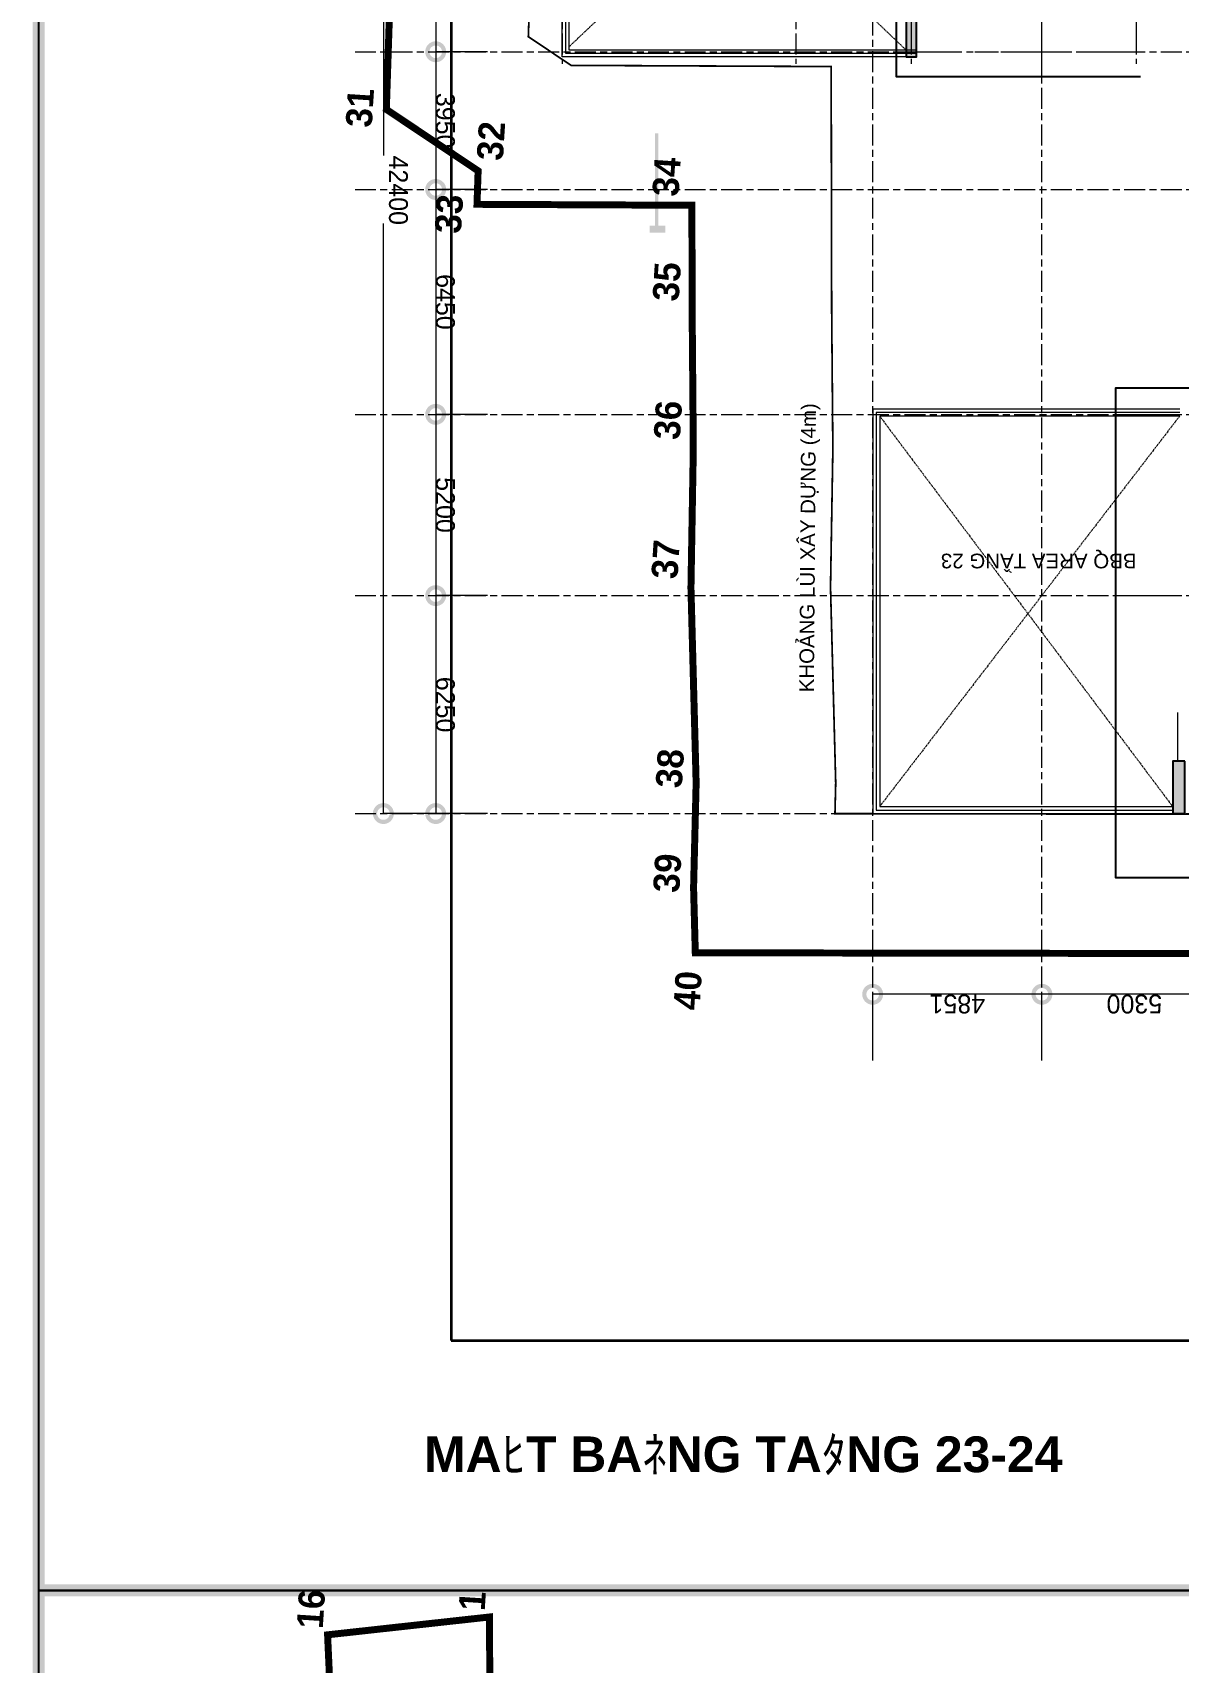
# Model space of a CAD drawing. Header units: millimetres. Extents: x -100356 to 314685, y 446 to 1273965.
# Drawn here: x 17056 to 49903, y 1070166 to 1116914 of the extents above; entities that cross this region are included whole.
import ezdxf
from ezdxf.xclip import XClip

# ---------------------------------------------------------------- set-up
doc = ezdxf.new("R2010")
doc.units = ezdxf.units.MM
doc.header["$XCLIPFRAME"] = 2
for name, pattern in [('20180221 BF$0$DASHDOT', [1, 0.5, -0.25, 0, -0.25]), ('A1 - dp$0$HIDDEN', [0.375, 0.25, -0.125]), ('CENTER', [2, 1.25, -0.25, 0.25, -0.25]), ('CENTER2', [28.574999999999996, 19.05, -3.174999999999999, 3.174999999999999, -3.174999999999999]), ('DASHED2', [0.375, 0.25, -0.125]), ('Kume - Grid Line', [10.5, 5.999999999999999, -1.25, 2, -1.25])]:
    doc.linetypes.add(name, pattern=pattern)
doc.layers.get('DEFPOINTS').update_dxf_attribs({"lineweight": 13})
for name, color, linetype in [('20180221 BF$0$10', 1, 'Continuous'), ('20180221 BF$0$sohieu_diem', 2, 'Continuous'), ('20180221 BF$0$TREE', 99, 'Continuous'), ('STR', 7, 'Continuous')]:
    doc.layers.add(name, color=color, linetype=linetype)
for name, color, linetype, lineweight in [('20180221 BF$0$setback', 1, 'Continuous', 13), ('A-_ANOT----_D', 7, 'Continuous', 5), ('A.Axis', 251, 'CENTER2', 13), ('A1 - dp$0$A.Thin', 8, 'Continuous', 13), ('A1 - dp$0$TUONG 2', 2, 'Continuous', 25), ('CHU', 7, 'Continuous', 25), ('GJ', 1, 'Continuous', 13), ('Hatch-wall', 251, 'Continuous', 5), ('LC.HA', 250, 'Continuous', 9), ('LGI', 250, 'CENTER', 9), ('TEXT', 6, 'Continuous', 20)]:
    doc.layers.add(name, color=color, linetype=linetype, lineweight=lineweight)
doc.layers.add('@area depoint', color=8, linetype='Continuous', lineweight=35, plot=False)
doc.styles.add('20180221 BF$0$VAPTIMN', font='VNI-Aptima-Bold.TTF')
doc.styles.add('Arial_4', font='Font - TrueType - Arial.ttf', dxfattribs={"width": 0.95, "height": 540})
doc.styles.add('arial_eng', font='ARIALNI.TTF')
doc.styles.add('CAN-1', font='VNI-Helve.TTF', dxfattribs={"height": 600})
doc.styles.add('VnArial', font='Font - TrueType - Arial.ttf')
doc.dimstyles.new('A3_-_A4_1', dxfattribs={"dimscale": 304.8, "dimtxt": 550.9400759767639, "dimasz": 3.149606299212598, "dimexe": 0, "dimexo": 0.0625, "dimgap": 0, "dimtad": 1, "dimdec": 0, "dimzin": 0, "dimdsep": 46, "dimtxsty": 'Arial_4', "dimblk1": 'DOTSMALL', "dimblk2": 'DOTSMALL', "dimsah": 1, "dimcen": 0.09, "dimazin": 0, "dimtfac": 1, "dimtdec": 4, "dimtix": 1, "dimtmove": 0, "dimatfit": 3, "dimfxl": 4.921259842519684, "dimfxlon": 1, "dimtvp": 1, "dimtolj": 1, "dimtzin": 0, "dimarcsym": 2})
doc.dimstyles.new('A3_-_A4_2', dxfattribs={"dimscale": 304.8, "dimtxt": 550.9400759767639, "dimasz": 3.149606299212598, "dimexe": 0, "dimexo": 0.0625, "dimgap": 0, "dimtad": 1, "dimdec": 0, "dimzin": 0, "dimdsep": 46, "dimtxsty": 'Arial_4', "dimblk1": 'DOTSMALL', "dimblk2": 'DOTSMALL', "dimsah": 1, "dimcen": 0.09, "dimazin": 0, "dimtfac": 1, "dimtdec": 4, "dimtix": 1, "dimtmove": 2, "dimatfit": 3, "dimfxl": 4.921259842519684, "dimfxlon": 1, "dimtvp": 1, "dimtolj": 1, "dimtzin": 0, "dimarcsym": 2})

# ---------------------------------------------------------------- blocks, each defined once
blk = doc.blocks.new('20180221 BF$0$hientrang')
at = {"layer": '20180221 BF$0$10', "color": 1}
for p, q in [((-33313.78824922827, 110103.1662940758, -4.877164806741985e-07), (-41132.39101634682, 109253.007961488, -7.277714972479582e-07)), ((-32509.62692333518, 105502.1419991288, -4.877164806741985e-07), (-33313.78824922827, 110103.1662940758, -4.877164806741985e-07)), ((-40123.04376323759, 104991.6598311412, -7.198003654719547e-07), (-32509.62692333518, 105502.1419991288, -4.877164806741985e-07)), ((-90120.54506992339, 104815.2574872074, -2.227176069403703e-06), (-91714.02121970389, 102077.2776187775, -2.289606850795287e-06)), ((-87270.43313768192, 104901.6403793791, -2.140846035044285e-06), (-90120.54506992339, 104815.2574872074, -2.227176069403703e-06)), ((-91714.02121970389, 102077.2776187775, -2.289606850795287e-06), (-92674.05852058274, 102048.4960128912, -2.31868476618775e-06)), ((-92674.05852058274, 102048.4960128912, -2.31868476618775e-06), (-92311.86399953536, 95898.03138566099, -2.340161023083886e-06)), ((-92311.86399953536, 95898.03138566099, -2.340161023083886e-06), (-95312.11537290731, 95701.83895196149, -2.431593099681188e-06)), ((-99272.48028537561, 95416.86495865899, -2.552421358182475e-06), (-103262.7181864996, 95231.92896306707, -2.673622886783486e-06)), ((-95312.11537290731, 95701.83895196149, -2.431593099681188e-06), (-99272.48028537561, 95416.86495865899, -2.552421358182475e-06)), ((-103262.7181864996, 95231.92896306707, -2.673622886783486e-06), (-108843.3609578066, 94729.01114795788, -2.844418558254952e-06)), ((-111843.5108315669, 94612.81864901219, -2.93542628408225e-06), (-113703.7250930927, 94445.17937739257, -2.992358174705594e-06)), ((-113703.7250930927, 94445.17937739257, -2.992358174705594e-06), (-110539.5391251527, 43325.99325715075, -3.166221725367291e-06)), ((-108843.3609578066, 94729.01114795788, -2.844418558254952e-06), (-111843.5108315669, 94612.81864901219, -2.93542628408225e-06))]:
    blk.add_line(p, q, dxfattribs=at)
at = {"layer": '20180221 BF$0$10', "color": 1, "linetype": 'Continuous'}
for p, q in [((-33313.7882493451, 110103.1662938434, -4.877164806789419e-07), (-32509.62692345191, 105502.1419988957, -4.877164806789419e-07)), ((-92311.86399941909, 95898.03138542786, -2.340161023081622e-06), (-95312.11537209232, 95701.83895195986, -2.431593099656645e-06)), ((-99272.48027687677, 95416.864959114, -2.552421357924001e-06), (-103262.7181863829, 95231.92896330002, -2.673622886778743e-06)), ((-95312.11537209232, 95701.83895195986, -2.431593099656645e-06), (-99272.48027687677, 95416.864959114, -2.552421357924001e-06)), ((-103262.7181863829, 95231.92896330002, -2.673622886778743e-06), (-108843.3609545469, 94729.01114818658, -2.844418558155531e-06)), ((-111843.510832847, 94612.81864924676, -2.935426284119601e-06), (-113703.7250930925, 94445.17937762529, -2.992358174704361e-06)), ((-113703.7250930925, 94445.17937762529, -2.992358174704361e-06), (-110539.5391252695, 43325.99325691804, -3.166221725372034e-06)), ((-108843.3609545469, 94729.01114818658, -2.844418558155531e-06), (-111843.510832847, 94612.81864924676, -2.935426284119601e-06))]:
    blk.add_line(p, q, dxfattribs=at)
for points, elevation in [([(-32509.62692345191, 105502.1419988957), (-40123.04376323759, 104991.6598311412)], -7.198003654719547e-07), ([(-90120.5450698068, 104815.2574872069), (-91714.02121958748, 102077.2776187773), (-92674.05852046615, 102048.496012891), (-92311.86399965186, 95898.03138566134)], -2.340161023087396e-06), ([(-86230.42128909775, 104910.3204710137), (-87270.43314280378, 104901.6403796183), (-90120.5450698068, 104815.2574872069)], -2.227176069400193e-06)]:
    blk.add_lwpolyline(points, dxfattribs=dict(at, elevation=elevation))
at = {"layer": '20180221 BF$0$setback', "color": 1, "linetype": '20180221 BF$0$DASHDOT', "ltscale": 200, "const_width": 199.9999999999989, "elevation": -1.53136088444266e-06}
for points in [[(-40123.04376335412, 104991.6598311415), (-32509.62692333518, 105502.1419991288), (-33313.78824922827, 110103.1662940758), (-41132.39101634682, 109253.007961488)], [(-87270.43313686637, 104901.6403796111), (-90120.5450698068, 104815.2574872069), (-91714.02121947054, 102077.2776190099), (-92674.05852046615, 102048.496012891), (-92311.86399965215, 95898.03138542868), (-95312.11534694565, 95701.83895285951), (-99272.48028293074, 95416.86495888885), (-103262.7181827744, 95231.9289630623), (-108843.360956759, 94729.01114795636), (-111843.510832847, 94612.81864924676), (-113703.7250930925, 94445.17937762529), (-110539.5391252695, 43325.99325691804), (-98301.24391884258, 45605.8400378988), (-91529.78281577869, 9755.653253143071)]]:
    blk.add_lwpolyline(points, dxfattribs=at)
at = {"layer": '20180221 BF$0$sohieu_diem', "color": 3, "const_width": 93.75093750937491}
for points, elevation in [([(-33360.66368028161, 110103.2257853813, 1), (-33266.91281817499, 110103.1068027706, 1)], -4.863044165763871e-07), ([(-32556.50235438842, 105502.2014904338, 1), (-32462.75149228189, 105502.0825078234, 1)], -4.863044165763871e-07), ([(-90167.42050086008, 104815.3169785123, 1), (-90073.66963875346, 104815.1979959014, 1)], -2.225764005302382e-06), ([(-92720.93395151937, 102048.5555041963, 1), (-92627.18308941304, 102048.4365215856, 1)], -2.317272702086429e-06), ([(-91760.8966505237, 102077.3371103156, 1), (-91667.14578841726, 102077.2181277049, 1)], -2.288194786689222e-06), ([(-92358.73943070555, 95898.0908767336, 1), (-92264.98856859893, 95897.97189412318, 1)], -2.338748958990818e-06), ([(-99319.35571398394, 95416.92445019406, 1), (-99225.60485187738, 95416.80546758365, 1)], -2.551009294009786e-06), ([(-95358.99077799881, 95701.89844416466, 1), (-95265.23991589237, 95701.77946155396, 1)], -2.430181034796409e-06), ([(-103309.5936138275, 95231.98845436767, 1), (-103215.842751721, 95231.86947175686, 1)], -2.672210822573446e-06), ([(-113750.6005241459, 94445.23886893067, 1), (-113656.8496620395, 94445.11988631985, 1)], -2.990946110606549e-06), ([(-111890.3862639, 94612.87814055226, 1), (-111796.6354017938, 94612.75915794173, 1)], -2.93401422002179e-06), ([(-108890.2363878124, 94729.07063926186, 1), (-108796.4855257058, 94728.95165665087, 1)], -2.843006494125577e-06)]:
    blk.add_lwpolyline(points, format="xyb", close=True, dxfattribs=dict(at, elevation=elevation))
at = {"layer": '20180221 BF$0$sohieu_diem', "color": 3, "style": '20180221 BF$0$VAPTIMN'}
for s, p in [('16', (-33163.59649782064, 110252.9773011297, -4.824022081441364e-07)), ('15', (-32359.43517192774, 105651.9530061824, -4.8240220814415e-07)), ('31', (-90681.93308842374, 105202.9647147304, -2.242049209012675e-06)), ('33', (-93557.1346667854, 102460.0137777698, -2.343125120679267e-06)), ('32', (-91392.05252251212, 101391.1224824248, -2.28351919557235e-06)), ('35', (-95101.62835762711, 96106.11599374207, -2.423122045161941e-06)), ('34', (-92101.37701033358, 96302.30842631106, -2.33168996935635e-06)), ('37', (-103052.2311934558, 95636.2060039452, -2.665151832938978e-06)), ('36', (-99061.99329361215, 95821.14199977106, -2.543950304375318e-06)), ('38', (-109028.7688322737, 95134.22148026817, -2.847871076317083e-06)), ('39', (-112028.9187083618, 95018.02898155857, -2.938878802213283e-06)), ('40', (-115354.5261584868, 94221.5259703201, -3.043275332931941e-06))]:
    blk.add_text(s, height=750.0075000750003, rotation=359.9272838922649, dxfattribs=at).set_placement(p)
blk = doc.blocks.new('VL1 revised')
at = {"layer": 'Hatch-wall', "ltscale": 0.5}
h = blk.add_hatch(color=256, dxfattribs=at)
h.dxf.hatch_style = 1
edge = h.paths.add_edge_path()
edge.add_line((-25840.31391978613, 7009.953812172171), (-25492.4259483252, 7009.953812172229))
edge.add_line((-25492.4259483252, 7009.953812172229), (-25492.4259483252, 7209.953812172229))
edge.add_line((-25492.4259483252, 7209.953812172229), (-25692.3825555123, 7209.953812172229))
edge.add_line((-25692.3825555123, 7209.953812172229), (-25692.38255508046, 9859.95258199639))
edge.add_line((-25692.38255508046, 9859.95258199639), (-25792.38255496492, 9859.95258199639))
edge.add_line((-25792.38255496492, 9859.95258199639), (-25792.38255557546, 7209.953812172229))
edge.add_line((-25792.38255557546, 7209.953812172229), (-25940.30352114688, 7209.953812172229))
edge.add_line((-25940.30352114688, 7209.953812172229), (-25940.30352114688, 7009.953812172229))
edge.add_line((-25940.30352114688, 7009.953812172229), (-25842.80673151172, 7009.953812172229))
at = {"color": 1, "ltscale": 0.5, "style": 'arial_eng'}
blk.add_attdef('AC', (-10424.08873093402, -1988.590437841427, -6.939877011279239e-05), '', height=300, rotation=7.777344308823066e-06, dxfattribs=at)
blk = doc.blocks.new('_DotSmall')
at = {"color": 0, "linetype": 'ByBlock', "const_width": 0.5}
blk.add_lwpolyline([(-0.0625, 0, 1), (0.0625, 0, 1)], format="xyb", close=True, dxfattribs=at)
blk = doc.blocks.new('*D523')
at = {"layer": 'A.Axis', "color": 0, "lineweight": -2, "transparency": 16777216}
for p, q in [((44547.62655330818, 9449.936512474203), (46028.57655330817, 9449.936512474202)), ((46028.57655330817, -0.06496995769017958), (46028.57655330817, 9449.936512474202)), ((44547.62655330806, -0.06496995768976006), (46028.57655330817, -0.06496995769017958))]:
    blk.add_line(p, q, dxfattribs=at)
at = {"layer": 'DEFPOINTS', "color": 0, "transparency": 16777216}
for p in [(44528.57655330817, 9449.936512474203), (46028.57655330817, 9449.936512474202), (44528.57655330806, -0.06496995768975466)]:
    blk.add_point(p, dxfattribs=at)
at = {"layer": 'A.Axis', "color": 0, "lineweight": -2, "transparency": 16777216, "xscale": 960, "yscale": 960, "zscale": 960}
for p, rotation in [((46028.57655330817, 9449.936512474202), 90), ((46028.57655330817, -0.06496995769017958), 270)]:
    blk.add_blockref('_DotSmall', p, dxfattribs=dict(at, rotation=rotation))
at = {"layer": 'A.Axis', "color": 0, "transparency": 16777216, "insert": (45752.86713993846, 4724.935771258263), "char_height": 540, "attachment_point": 5, "rotation": 90, "style": 'Arial_4'}
blk.add_mtext('\\A1;9450', dxfattribs=at)
blk = doc.blocks.new('*D524')
at = {"layer": 'A.Axis', "color": 0, "lineweight": -2, "transparency": 16777216}
for p, q in [((44547.62655330818, 13399.9365124742), (46028.57655330817, 13399.9365124742)), ((46028.57655330817, 9449.936512474202), (46028.57655330817, 13399.9365124742)), ((44547.62655330818, 9449.936512474203), (46028.57655330817, 9449.936512474202))]:
    blk.add_line(p, q, dxfattribs=at)
at = {"layer": 'DEFPOINTS', "color": 0, "transparency": 16777216}
for p in [(44528.57655330817, 13399.9365124742), (46028.57655330817, 13399.9365124742), (44528.57655330817, 9449.936512474203)]:
    blk.add_point(p, dxfattribs=at)
at = {"layer": 'A.Axis', "color": 0, "lineweight": -2, "transparency": 16777216, "xscale": 960, "yscale": 960, "zscale": 960}
for p, rotation in [((46028.57655330817, 13399.9365124742), 90), ((46028.57655330817, 9449.936512474202), 270)]:
    blk.add_blockref('_DotSmall', p, dxfattribs=dict(at, rotation=rotation))
at = {"layer": 'A.Axis', "color": 0, "transparency": 16777216, "insert": (45752.68296531363, 11424.93651247421), "char_height": 540, "attachment_point": 5, "rotation": 90, "style": 'Arial_4'}
blk.add_mtext('\\A1;3950', dxfattribs=at)
blk = doc.blocks.new('*D525')
at = {"layer": 'A.Axis', "color": 0, "lineweight": -2, "transparency": 16777216}
for p, q in [((44547.62655330818, 19849.9365124742), (46028.57655330817, 19849.9365124742)), ((46028.57655330816, 13399.9365124742), (46028.57655330817, 19849.9365124742)), ((44547.62655330818, 13399.9365124742), (46028.57655330816, 13399.9365124742))]:
    blk.add_line(p, q, dxfattribs=at)
at = {"layer": 'DEFPOINTS', "color": 0, "transparency": 16777216}
for p in [(44528.57655330817, 19849.9365124742), (46028.57655330817, 19849.9365124742), (44528.57655330817, 13399.9365124742)]:
    blk.add_point(p, dxfattribs=at)
at = {"layer": 'A.Axis', "color": 0, "lineweight": -2, "transparency": 16777216, "xscale": 960, "yscale": 960, "zscale": 960}
for p, rotation in [((46028.57655330817, 19849.9365124742), 90), ((46028.57655330816, 13399.9365124742), 270)]:
    blk.add_blockref('_DotSmall', p, dxfattribs=dict(at, rotation=rotation))
at = {"layer": 'A.Axis', "color": 0, "transparency": 16777216, "insert": (45752.86713993845, 16624.93651247421), "char_height": 540, "attachment_point": 5, "rotation": 90, "style": 'Arial_4'}
blk.add_mtext('\\A1;6450', dxfattribs=at)
blk = doc.blocks.new('*D526')
at = {"layer": 'A.Axis', "color": 0, "lineweight": -2, "transparency": 16777216}
for p, q in [((44547.62655330818, 25049.9365124742), (46028.57655330817, 25049.9365124742)), ((46028.57655330817, 19849.9365124742), (46028.57655330817, 25049.9365124742)), ((44547.62655330818, 19849.9365124742), (46028.57655330817, 19849.9365124742))]:
    blk.add_line(p, q, dxfattribs=at)
at = {"layer": 'DEFPOINTS', "color": 0, "transparency": 16777216}
for p in [(44528.57655330817, 25049.9365124742), (46028.57655330817, 25049.9365124742), (44528.57655330817, 19849.9365124742)]:
    blk.add_point(p, dxfattribs=at)
at = {"layer": 'A.Axis', "color": 0, "lineweight": -2, "transparency": 16777216, "xscale": 960, "yscale": 960, "zscale": 960}
for p, rotation in [((46028.57655330817, 25049.9365124742), 90), ((46028.57655330817, 19849.9365124742), 270)]:
    blk.add_blockref('_DotSmall', p, dxfattribs=dict(at, rotation=rotation))
at = {"layer": 'A.Axis', "color": 0, "transparency": 16777216, "insert": (45752.86713993845, 22449.93651247421), "char_height": 540, "attachment_point": 5, "rotation": 90, "style": 'Arial_4'}
blk.add_mtext('\\A1;5200', dxfattribs=at)
blk = doc.blocks.new('*D527')
at = {"layer": 'A.Axis', "color": 0, "lineweight": -2, "transparency": 16777216}
for p, q in [((44547.62655330818, 31299.93502900732), (46028.57655330829, 31299.93502900732)), ((46028.57655330829, 25049.9365124742), (46028.57655330829, 31299.93502900732)), ((44547.62655330818, 25049.9365124742), (46028.57655330829, 25049.9365124742))]:
    blk.add_line(p, q, dxfattribs=at)
at = {"layer": 'DEFPOINTS', "color": 0, "transparency": 16777216}
for p in [(44528.57655330817, 31299.93502900732), (46028.57655330829, 31299.93502900732), (44528.57655330817, 25049.9365124742)]:
    blk.add_point(p, dxfattribs=at)
at = {"layer": 'A.Axis', "color": 0, "lineweight": -2, "transparency": 16777216, "xscale": 960, "yscale": 960, "zscale": 960}
for p, rotation in [((46028.57655330829, 31299.93502900732), 90), ((46028.57655330829, 25049.9365124742), 270)]:
    blk.add_blockref('_DotSmall', p, dxfattribs=dict(at, rotation=rotation))
at = {"layer": 'A.Axis', "color": 0, "transparency": 16777216, "insert": (45752.86713993857, 28174.93577074077), "char_height": 540, "attachment_point": 5, "rotation": 90, "style": 'Arial_4'}
blk.add_mtext('\\A1;6250', dxfattribs=at)
blk = doc.blocks.new('*D533')
at = {"layer": 'A.Axis', "color": 0, "lineweight": -2, "transparency": 16777216}
for p, q in [((23349.7983446666, 37964.89695694477), (23349.7983446666, 36483.94695694477)), ((28649.7983446666, 37964.89695694477), (28649.7983446666, 36483.94695694477)), ((23349.7983446666, 36483.94695694477), (28649.7983446666, 36483.94695694477))]:
    blk.add_line(p, q, dxfattribs=at)
at = {"layer": 'DEFPOINTS', "color": 0, "transparency": 16777216}
for p in [(23349.7983446666, 37983.94695694477), (28649.7983446666, 37983.94695694477), (28649.7983446666, 36483.94695694477)]:
    blk.add_point(p, dxfattribs=at)
at = {"layer": 'A.Axis', "color": 0, "lineweight": -2, "transparency": 16777216, "xscale": 960, "yscale": 960, "zscale": 960, "rotation": 180}
blk.add_blockref('_DotSmall', (23349.7983446666, 36483.94695694477), dxfattribs=at)
at = {"layer": 'A.Axis', "color": 0, "lineweight": -2, "transparency": 16777216, "xscale": 960, "yscale": 960, "zscale": 960}
blk.add_blockref('_DotSmall', (28649.7983446666, 36483.94695694477), dxfattribs=at)
at = {"layer": 'A.Axis', "color": 0, "transparency": 16777216, "insert": (25999.7983446666, 36759.84054493931), "char_height": 540, "attachment_point": 5, "style": 'Arial_4'}
blk.add_mtext('\\A1;5300', dxfattribs=at)
blk = doc.blocks.new('*D534')
at = {"layer": 'A.Axis', "color": 0, "lineweight": -2, "transparency": 16777216}
for p, q in [((28649.7983446666, 37964.89695694477), (28649.7983446666, 36483.94695694477)), ((33501.01111224142, 37964.89695694477), (33501.01111224142, 36483.94695694477)), ((28649.7983446666, 36483.94695694477), (33501.01111224142, 36483.94695694477))]:
    blk.add_line(p, q, dxfattribs=at)
at = {"layer": 'DEFPOINTS', "color": 0, "transparency": 16777216}
for p in [(28649.7983446666, 37983.94695694477), (33501.01111224142, 37983.94695694477, 2.522973089289919e-07), (33501.01111224142, 36483.94695694477)]:
    blk.add_point(p, dxfattribs=at)
at = {"layer": 'A.Axis', "color": 0, "lineweight": -2, "transparency": 16777216, "xscale": 960, "yscale": 960, "zscale": 960, "rotation": 180}
blk.add_blockref('_DotSmall', (28649.7983446666, 36483.94695694477), dxfattribs=at)
at = {"layer": 'A.Axis', "color": 0, "lineweight": -2, "transparency": 16777216, "xscale": 960, "yscale": 960, "zscale": 960}
blk.add_blockref('_DotSmall', (33501.01111224142, 36483.94695694477), dxfattribs=at)
at = {"layer": 'A.Axis', "color": 0, "transparency": 16777216, "insert": (31075.40472845401, 36759.65637031448), "char_height": 540, "attachment_point": 5, "style": 'Arial_4'}
blk.add_mtext('\\A1;4851', dxfattribs=at)
blk = doc.blocks.new('*D536')
at = {"layer": 'A.Axis', "color": 0, "lineweight": -2, "transparency": 16777216}
for p, q in [((46047.62655330818, 31299.93502900726), (47528.57655330829, 31299.93502900726)), ((47528.57655330829, 31299.93502900726), (47528.57655330828, 14375.54407160737)), ((47528.57655330828, -11100.06496995769), (47528.57655330828, 12426.07408524994)), ((46047.62655330806, -11100.06496995769), (47528.57655330828, -11100.06496995769))]:
    blk.add_line(p, q, dxfattribs=at)
at = {"layer": 'DEFPOINTS', "color": 0, "transparency": 16777216}
for p in [(46028.57655330817, 31299.93502900726), (47528.57655330829, 31299.93502900726), (46028.57655330806, -11100.06496995769)]:
    blk.add_point(p, dxfattribs=at)
at = {"layer": 'A.Axis', "color": 0, "lineweight": -2, "transparency": 16777216, "xscale": 960, "yscale": 960, "zscale": 960}
for p, rotation in [((47528.57655330829, 31299.93502900726), 90), ((47528.57655330828, -11100.06496995769), 270)]:
    blk.add_blockref('_DotSmall', p, dxfattribs=dict(at, rotation=rotation))
at = {"layer": 'A.Axis', "color": 0, "transparency": 16777216, "insert": (46827.53253109951, 12426.07408524994), "char_height": 540, "attachment_point": 1, "rotation": 89.99999999999991, "line_spacing_factor": 0.9417779076525877, "style": 'Arial_4'}
blk.add_mtext('\\A1;42400', dxfattribs=at)
blk = doc.blocks.new('SITE')
at = {"layer": 'GJ', "color": 2, "linetype": 'DASHED2', "ltscale": 200, "const_width": 50, "elevation": -1.948401880183878e-06}
blk.add_lwpolyline([(-1185.958073573885, 35376.80779356154), (-1156.783467286848, 8044.275215967384), (-171.9813663010718, -62.86530163977295), (-42868.96356875566, 0.1675262849894352), (-42847.36084917863, 878.6474969644914), (-42996.68157843989, 6495.138290631061), (-42929.46422483271, 10452.99218759465), (-42963.68533213378, 14461.42351759918), (-42977.64461847069, 21429.17296979565), (-50431.95027141494, 21462.52809267398), (-51659.36787492427, 22285.00503719051), (-51639.99238633085, 22871.99381939694)], dxfattribs=at)
at = {"layer": 'TEXT', "insert": (-43892.67794989422, 3482.00253343879), "char_height": 419.9999999999999, "width": 9033.428426764835, "attachment_point": 1, "rotation": 89.58845402628866, "style": 'VnArial'}
blk.add_mtext('KHOẢNG LÙI XÂY DỰNG (4m)', dxfattribs=at)
blk = doc.blocks.new('X-GRID')
at = {"layer": 'LGI', "ltscale": 1500}
for p, q in [((-13749.99999999977, 49486.83894699792), (-13749.99999999988, -7272.626217615829)), ((-7999.999999999767, 49486.83894699789), (-7999.999999999884, -7272.626217615849)), ((5008.778208642208, 42399.99999896497), (-57318.59826279082, 42399.99999896512)), ((5008.778208642208, 36150.00148243189), (-57318.59826279082, 36150.00148243203)), ((5008.778208642208, 30950.00148243189), (-57318.59826279082, 30950.00148243203)), ((5008.778208642208, 24500.00148243189), (-57318.59826279094, 24500.00148243203)), ((-16450, -7272.626217615829), (-16450, 20900.00001149945)), ((-10000, -7272.626217615849), (-10000, 20900.00001149945)), ((-6700, -7272.626217615856), (-6700, 20900.00000957963)), ((0, -7272.626217615873), (0, 20900.00001149941)), ((5008.778208642208, 20550.00148243189), (-25023.159862431, 20550.00148243194))]:
    blk.add_line(p, q, dxfattribs=at)
blk = doc.blocks.new('f23 grid column')
at = {"layer": 'LC.HA'}
h = blk.add_hatch(color=256, dxfattribs=at)
h.dxf.hatch_style = 1
h.paths.add_polyline_path([(-26547.81897156418, -6261.471466670977), (-26847.81897156418, -6261.471466670977), (-26847.81897156418, -9661.52829757391), (-26547.81897156418, -9661.52829757391)])
h = blk.add_hatch(color=256, dxfattribs=at)
h.dxf.hatch_style = 1
h.paths.add_polyline_path([(-18855.00979845884, -29861.52832064149), (-19205.00979845884, -29861.52832064149), (-19205.00979845884, -31361.52832064149), (-18855.00979845884, -31361.52832064149)])
at = {"layer": 'STR', "ltscale": 1000, "elevation": -2.200699189112951e-06}
for points in [[(-26547.81897156418, -6261.471466670977), (-26847.81897156418, -6261.471466670977), (-26847.81897156418, -9661.52829757391), (-26547.81897156418, -9661.52829757391)], [(-18855.00979845884, -29861.52832064149), (-19205.00979845884, -29861.52832064149), (-19205.00979845884, -31361.52832064149), (-18855.00979845884, -31361.52832064149)]]:
    blk.add_lwpolyline(points, close=True, dxfattribs=at)
at = {"rotation": 180}
blk.add_blockref('X-GRID', (-36705.0097984586, 11038.47167832364, -2.200699189112951e-06), dxfattribs=at)
blk = doc.blocks.new('grid tower')
at = {"layer": 'A.Axis', "linetype": 'Kume - Grid Line', "lineweight": 9, "ltscale": 100}
for p, q in [((28649.7983446666, 38386.77397704025), (28649.79834466649, -18372.69118757348)), ((33501.01111224137, 38386.77397704025, 2.522973089290597e-07), (33501.01111224125, -18372.69118757348, 2.522973089290597e-07)), ((48341.18399926659, 31299.93502900726), (-14918.79991812445, 31299.93502900749)), ((48341.18399926659, 25049.9365124742), (-14918.79991812445, 25049.93651247438)), ((48341.18399926659, 19849.9365124742), (-14918.79991812445, 19849.93651247438)), ((48341.18399926659, 13399.9365124742), (-14918.79991812457, 13399.93651247438)), ((48341.18399926659, 9449.936512474203), (17376.63848223537, 9449.936512474262)), ((25949.79834466637, -18372.69118757348), (25949.79834466637, 9799.935041541816)), ((32399.79834466637, -18372.69118757348), (32399.79834466637, 9799.935041541816)), ((35699.79834466637, -18372.69118757354), (35699.79834466637, 9799.93503962201)), ((42399.79834466637, -18372.69118757354), (42399.79834466637, 9799.935041541758))]:
    blk.add_line(p, q, dxfattribs=at)
at = {"layer": 'A.Axis'}
for base, p1, p2, override, picture, middle in [((28649.7983446666, 36483.94695694477), (23349.7983446666, 37983.94695694477), (28649.7983446666, 37983.94695694477), {"dimpost": '<>', "dimfxl": 5300}, '*D533', (25999.7983446666, 36759.84054493931)), ((33501.01111224142, 36483.94695694477), (28649.7983446666, 37983.94695694477), (33501.01111224142, 37983.94695694477, 2.522973089289919e-07), {"dimpost": '<>', "dimfxl": 5750}, '*D534', (31075.40472845401, 36759.65637031448))]:
    dim = blk.add_linear_dim(base=base, p1=p1, p2=p2, dimstyle='A3_-_A4_1', override=override, dxfattribs=at)
    dim.commit()
    dim.dimension.update_dxf_attribs({"geometry": picture, "text_midpoint": middle})
for base, p1, p2, override, picture, middle in [((46028.57655330829, 31299.93502900732), (44528.57655330817, 25049.9365124742), (44528.57655330817, 31299.93502900732), {"dimpost": '<>', "dimfxl": 6249.998516533087}, '*D527', (45752.86713993857, 28174.93577074077)), ((46028.57655330817, 25049.9365124742), (44528.57655330817, 19849.9365124742), (44528.57655330817, 25049.9365124742), {"dimpost": '<>', "dimfxl": 5200.000000000015}, '*D526', (45752.86713993845, 22449.93651247421)), ((46028.57655330817, 19849.9365124742), (44528.57655330817, 13399.9365124742), (44528.57655330817, 19849.9365124742), {"dimpost": '<>', "dimfxl": 6449.999999999996}, '*D525', (45752.86713993845, 16624.93651247421)), ((46028.57655330817, 13399.9365124742), (44528.57655330817, 9449.936512474203), (44528.57655330817, 13399.9365124742), {"dimpost": '<>', "dimfxl": 3949.999999999993}, '*D524', (45752.68296531363, 11424.93651247421)), ((46028.57655330817, 9449.936512474202), (44528.57655330806, -0.06496995768975466), (44528.57655330817, 9449.936512474203), {"dimpost": '<>', "dimfxl": 9450.00148243189}, '*D523', (45752.86713993846, 4724.935771258263))]:
    dim = blk.add_linear_dim(base=base, p1=p1, p2=p2, angle=90, dimstyle='A3_-_A4_1', override=override, dxfattribs=at)
    dim.commit()
    dim.dimension.update_dxf_attribs({"geometry": picture, "text_midpoint": middle})
dim = blk.add_linear_dim(base=(47528.57655330829, 31299.93502900726), p1=(46028.57655330806, -11100.06496995769), p2=(46028.57655330817, 31299.93502900726), angle=90, dimstyle='A3_-_A4_2', override={"dimpost": '<>', "dimfxl": 42399.99999896498}, dxfattribs=at)
dim.commit()
dim.dimension.update_dxf_attribs({"geometry": '*D536', "text_midpoint": (47187.53253109951, 13400.80907842866), "dimtype": 128, "text_rotation": 89.99999999999991})

msp = doc.modelspace()

# ---------------------------------------------------------------- linework, layer by layer
at = {"layer": '@area depoint', "ltscale": 0.5, "elevation": 6.889557913395256e-05}
msp.add_lwpolyline([(29051.65722087491, 1079400.243994603), (88451.6572208749, 1079400.243994603), (88451.6572208749, 1163400.243994603), (29051.65722087491, 1163400.243994603)], close=True, dxfattribs=at)
at = {"layer": 'A1 - dp$0$A.Thin', "linetype": 'A1 - dp$0$HIDDEN', "ltscale": 100}
for points, elevation in [([(42140.87645772786, 1125713.472141783), (32440.88622594956, 1116513.630693414)], 6.88955877952865e-05), ([(32440.88622594956, 1125613.62584706), (42098.07705211528, 1116413.630693414)], 6.914788502967724e-05), ([(49940.33876208634, 1105913.56623094), (41339.67291449493, 1094713.630670347)], 6.889558775801891e-05), ([(41339.67291449493, 1105913.56623094), (49740.88622522062, 1094713.630670347)], 6.889558775801891e-05)]:
    msp.add_lwpolyline(points, dxfattribs=dict(at, elevation=elevation))
at = {"layer": 'DEFPOINTS', "const_width": 345.1428275112898}
for points, elevation in [([(17228.67076871491, 1072229.175706627), (17228.67076871491, 1173010.881339923), (159772.6585308773, 1173010.881339923), (159772.6585308773, 1072229.175706627)], 6.889558772075077e-05), ([(17228.67076828202, 971447.4715541411), (17228.67076828202, 1072229.177187438), (159772.6585304444, 1072229.177187438), (159772.6585304444, 971447.4715541411)], 6.889417565665839e-05)]:
    msp.add_lwpolyline(points, close=True, dxfattribs=dict(at, elevation=elevation))
at = {"layer": 'Hatch-wall', "ltscale": 0.5}
for points, elevation in [([(42398.07705211528, 1116213.630693414), (32240.88622594956, 1116213.630693414), (32240.88622594956, 1125813.630669312), (38815.74777685972, 1125813.472143039)], 6.914788502967724e-05), ([(42398.07705211528, 1116313.630693414), (32340.88622594956, 1116313.630693414), (32340.88622594956, 1125713.628258186), (38815.74536576296, 1125713.472143068)], 6.914788502967724e-05), ([(42398.07705211528, 1116413.630693414), (32440.88622594956, 1116413.630693414), (32440.88622594956, 1125613.62584706), (38815.7429546662, 1125613.472143098)], 6.914788502967724e-05), ([(49940.33876208634, 1106113.56623094), (41139.66433722857, 1106113.56623094), (41139.67306497407, 1094513.630670347), (49740.88622522062, 1094513.630670347)], 6.889558775801891e-05), ([(49940.33876208634, 1106013.56623094), (41239.66441246826, 1106013.56623094), (41239.6729897345, 1094613.630670347), (49740.88622522062, 1094613.630670347)], 6.889558775801891e-05), ([(49940.33876208634, 1105913.56623094), (41339.66448770795, 1105913.56623094), (41339.67291449493, 1094713.630670347), (49740.88622522062, 1094713.630670347)], 6.889558775801891e-05), ([(49890.88622522062, 1096013.630670335), (49890.88622513902, 1097410.509786964)], 6.914788502967724e-05)]:
    msp.add_lwpolyline(points, dxfattribs=dict(at, elevation=elevation))

# ---------------------------------------------------------------- block references
ref = msp.add_blockref('f23 grid column', (68945.89602367945, 1125875.158990988, 7.134858421879019e-05))
XClip(ref).set_block_clipping_path([(-38143.79902760382, 12874.27285852516), (-38143.79902760382, -960.9112009968958), (-27130.55995442334, -960.9112009968958), (-27130.55995442334, -10223.773987729626), (-20127.12100607605, -10223.773987729626), (-20127.12100607605, -3944.1828265035874), (-7256.268717605446, -3944.1828265035874), (-7256.268717605446, -19155.955160359445), (-20848.146295000624, -19155.955160359445), (-20848.146295000624, -33200.241086101625), (15642.269558181288, -33200.241086101625), (15642.269558181288, 13456.01903894404), (-37345.1452426936, 13456.019038943923)])
at = {"layer": '20180221 BF$0$TREE'}
ref = msp.add_blockref('20180221 BF$0$hientrang', (137502.2644687213, 1198021.541078232, 6.882799250584857e-05), dxfattribs=dict(at, rotation=86.37342821610302))
XClip(ref).set_block_clipping_path([(-133148.1755428242, 112075.9558377523), (-124131.7889780848, -30182.587738563365), (-23551.898604514776, -23807.805954292417), (-32568.285169254174, 118450.73762202327)])
ref = msp.add_blockref('20180221 BF$0$hientrang', (137502.2644682884, 1097239.836925746, 6.882658044175619e-05), dxfattribs=dict(at, rotation=86.37342821610302))
XClip(ref).set_block_clipping_path([(-133148.1755428242, 112075.9558377523), (-124131.7889780848, -30182.587738563365), (-23551.898604514776, -23807.805954292417), (-32568.285169254174, 118450.73762202327)])
at = {"layer": 'A-_ANOT----_D', "rotation": 180}
msp.add_blockref('grid tower', (74640.67544946993, 1125813.47191224, 6.914788502967984e-05), dxfattribs=at)
at = {"layer": 'A1 - dp$0$TUONG 2'}
msp.add_blockref('VL1 revised', (60690.75467318272, 1104163.303834945, 6.914788493978827e-05), dxfattribs=at)
at = {"layer": 'GJ'}
msp.add_blockref('SITE', (82927.04390042431, 1094510.447512379, 6.78518509091506e-05), dxfattribs=at)

# ---------------------------------------------------------------- texts
at = {"layer": 'CHU', "linetype": 'Continuous', "ltscale": 50, "insert": (27879.64415698195, 1076647.2843242, 6.751330533755675e-05), "char_height": 1023.711770552608, "width": 2165652.168357852, "attachment_point": 1, "style": 'CAN-1'}
msp.add_mtext('{\\fVNI-Helve|b1|i0|c0|p2; MAﾋT BAﾈNG TAﾀNG \\fArial|b1|i0|c0|p34;23-24}', dxfattribs=at)
at = {"layer": 'TEXT', "style": 'VnArial'}
msp.add_text('BBQ AREA TẦNG 23', height=420, rotation=180, dxfattribs=at).set_placement((48702.4239606065, 1101967.360781113, 6.889558772074816e-05))

doc.saveas('drawing.dxf')
